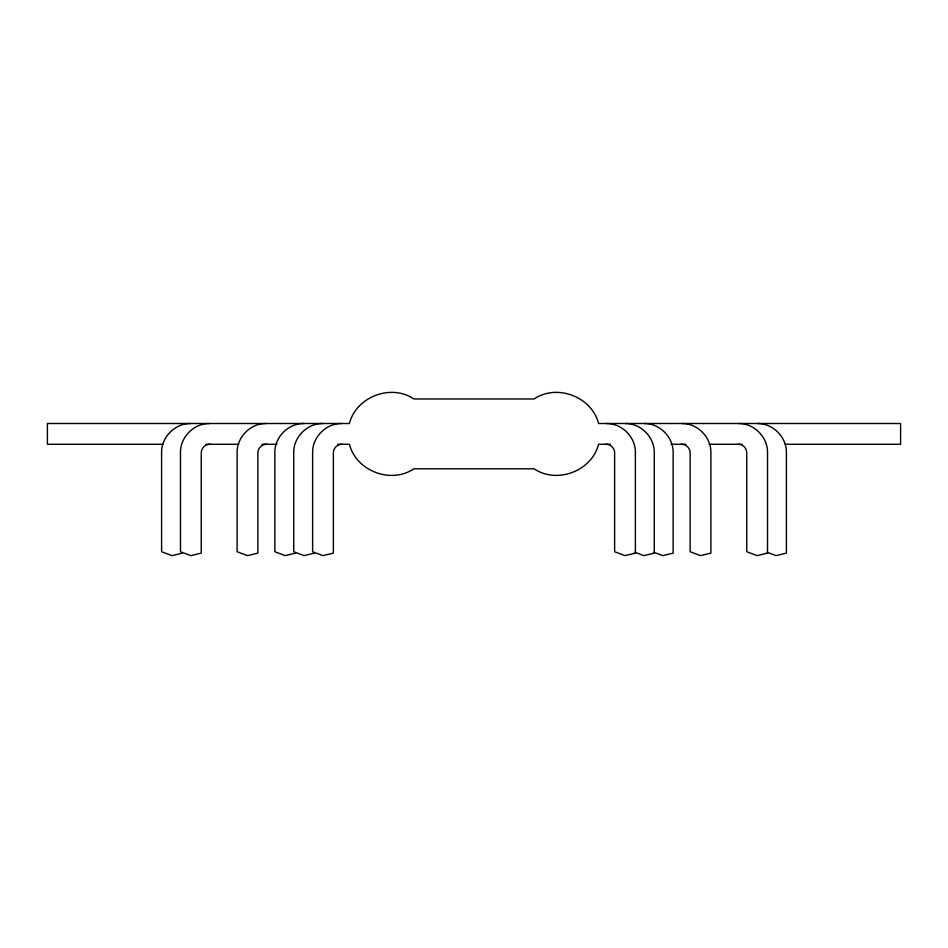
<?xml version="1.0" encoding="UTF-8"?>
<svg xmlns="http://www.w3.org/2000/svg" width="948" height="948" viewBox="0 0 948 948"><rect width="100%" height="100%" fill="white"/><g stroke="black" fill="none" stroke-linecap="round" stroke-linejoin="round"><path stroke-width="1.42" d="M182.36 553.111L171.979 555.635L161.598 551.736L161.598 452.421C161.421 437.028 175.119 423.329 190.524 423.507M295.622 553.111L285.241 555.635L274.861 551.736L274.861 452.421C274.683 437.028 288.382 423.329 303.775 423.507M314.499 553.111L304.118 555.635L293.738 551.736L293.738 452.421C293.56 437.028 307.259 423.329 322.652 423.507M209.389 423.507C193.996 423.329 180.298 437.028 180.476 452.421L180.476 551.736L190.856 555.635L201.237 553.111L201.237 453.108C201 448.321 205.289 444.031 210.077 444.268M266.021 423.507C250.627 423.329 236.929 437.028 237.107 452.421L237.107 551.736L247.487 555.635L257.868 553.111L257.868 453.108C257.619 448.321 261.921 444.031 266.708 444.268M341.529 423.507C326.136 423.329 312.437 437.028 312.615 452.421L312.615 551.736L322.995 555.635L333.376 553.111L333.376 453.108C333.127 448.321 337.417 444.031 342.204 444.268M162.878 444.268L47.4 444.268L47.4 423.507L349.421 423.507C356.199 396.726 391.003 383.478 413.873 398.966L534.127 398.966C556.997 383.478 591.801 396.726 598.579 423.507L900.6 423.507L900.6 444.268L785.122 444.268M205.811 444.268L238.837 444.268M262.075 444.268L277.017 444.268M337.571 444.268L349.421 444.268C356.199 471.049 391.003 484.298 413.873 468.81L534.127 468.81C556.997 484.298 591.801 471.049 598.579 444.268L610.429 444.268M670.983 444.268L685.925 444.268M709.163 444.268L742.189 444.268M757.476 423.507C772.881 423.329 786.579 437.028 786.402 452.421L786.402 553.111L776.021 555.635L767.027 552.257M738.611 423.507C754.004 423.329 767.702 437.028 767.525 452.421L767.525 553.111L757.144 555.635L746.763 551.736L746.763 453.108C747 448.321 742.711 444.031 737.923 444.268M681.979 423.507C697.373 423.329 711.071 437.028 710.893 452.421L710.893 553.111L700.513 555.635L690.132 551.736L690.132 453.108C690.381 448.321 686.079 444.031 681.292 444.268M644.225 423.507C659.618 423.329 673.317 437.028 673.139 452.421L673.139 553.111L662.759 555.635L653.765 552.257M625.348 423.507C640.741 423.329 654.44 437.028 654.262 452.421L654.262 553.111L643.882 555.635L634.899 552.257M606.471 423.507C621.864 423.329 635.563 437.028 635.385 452.421L635.385 553.111L625.005 555.635L614.624 551.736L614.624 453.108C614.873 448.321 610.583 444.031 605.796 444.268"/></g></svg>
